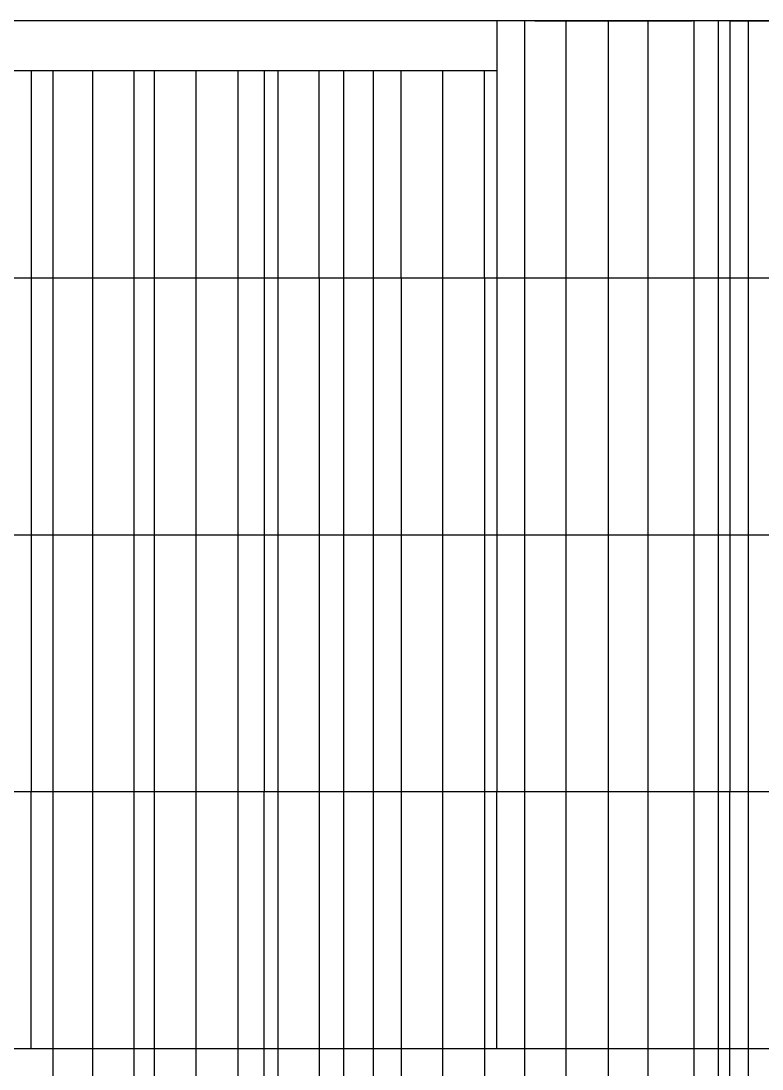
# Model space of a CAD drawing. Extents: x 0 to 304, y 106 to 158.
# Drawn here: x 227.59 to 246.21, y 131.28 to 157.6 of the extents above; entities that cross this region are included whole.
import ezdxf

# ---------------------------------------------------------------- set-up
doc = ezdxf.new("R2010")
doc.units = 0

msp = doc.modelspace()

# ---------------------------------------------------------------- linework, layer by layer
at = {"layer": 'main_merged'}
for p, q in [((240.5, 157.6, 4.8), (244.45, 157.6, 4.8)), ((240.5, 157.6, 9.6), (244.45, 157.6, 9.6)), ((240.5, 157.6, 14.4), (244.45, 157.6, 14.4)), ((228.75, 151.15, 4.8), (232.8, 151.15, 4.8)), ((228.75, 151.15, 9.6), (232.8, 151.15, 9.6)), ((228.75, 151.15, 14.4), (232.8, 151.15, 14.4)), ((240.45, 151.15, 4.8), (244.5, 151.15, 4.8)), ((240.45, 151.15, 9.6), (244.5, 151.15, 9.6)), ((240.45, 151.15, 14.4), (244.5, 151.15, 14.4)), ((228.75, 144.7, 4.8), (232.8, 144.7, 4.8)), ((228.75, 144.7, 9.6), (232.8, 144.7, 9.6)), ((228.75, 144.7, 14.4), (232.8, 144.7, 14.4)), ((240.45, 144.7, 4.8), (244.5, 144.7, 4.8)), ((240.45, 144.7, 9.6), (244.5, 144.7, 9.6)), ((240.45, 144.7, 14.4), (244.5, 144.7, 14.4)), ((228.75, 138.25, 4.8), (232.8, 138.25, 4.8)), ((228.75, 138.25, 9.6), (232.8, 138.25, 9.6)), ((228.75, 138.25, 14.4), (232.8, 138.25, 14.4)), ((240.45, 138.25, 4.8), (244.5, 138.25, 4.8)), ((240.45, 138.25, 9.6), (244.5, 138.25, 9.6)), ((240.45, 138.25, 14.4), (244.5, 138.25, 14.4)), ((228.75, 131.8, 4.8), (232.8, 131.8, 4.8)), ((228.75, 131.8, 9.6), (232.8, 131.8, 9.6)), ((228.75, 131.8, 14.4), (232.8, 131.8, 14.4)), ((240.45, 131.8, 4.8), (244.5, 131.8, 4.8)), ((240.45, 131.8, 9.6), (244.5, 131.8, 9.6)), ((240.45, 131.8, 14.4), (244.5, 131.8, 14.4))]:
    msp.add_line(p, q, dxfattribs=at)
at = {"layer": 'main_splited'}
for p, q in [((240.5, 157.6, 4.8), (239.55, 157.6, 4.8)), ((240.5, 157.6, 9.6), (239.55, 157.6, 9.6)), ((240.5, 157.6, 14.4), (239.55, 157.6, 14.4)), ((245.4, 157.6, 4.8), (244.45, 157.6, 4.8)), ((245.4, 157.6, 9.6), (244.45, 157.6, 9.6)), ((245.4, 157.6, 14.4), (244.45, 157.6, 14.4)), ((245.4, 157.6, 4.8), (251.25, 157.6, 4.8)), ((245.4, 157.6, 9.6), (251.25, 157.6, 9.6)), ((245.4, 157.6, 14.4), (251.25, 157.6, 14.4)), ((222, 156.359, 4.8), (227.85, 156.359, 4.8)), ((222, 156.359, 9.6), (227.85, 156.359, 9.6)), ((222, 156.359, 14.4), (227.85, 156.359, 14.4)), ((227.85, 156.359, 4.8), (233.7, 156.359, 4.8)), ((227.85, 156.359, 9.6), (233.7, 156.359, 9.6)), ((227.85, 156.359, 14.4), (233.7, 156.359, 14.4)), ((233.7, 156.359, 4.8), (239.55, 156.359, 4.8)), ((233.7, 156.359, 9.6), (239.55, 156.359, 9.6)), ((233.7, 156.359, 14.4), (239.55, 156.359, 14.4)), ((222, 151.15, 4.8), (227.85, 151.15, 4.8)), ((222, 151.15, 9.6), (227.85, 151.15, 9.6)), ((222, 151.15, 14.4), (227.85, 151.15, 14.4)), ((227.85, 151.15, 4.8), (228.75, 151.15, 4.8)), ((227.85, 151.15, 9.6), (228.75, 151.15, 9.6)), ((227.85, 151.15, 14.4), (228.75, 151.15, 14.4)), ((232.8, 151.15, 4.8), (233.7, 151.15, 4.8)), ((232.8, 151.15, 9.6), (233.7, 151.15, 9.6)), ((232.8, 151.15, 14.4), (233.7, 151.15, 14.4)), ((233.7, 151.15, 4.8), (239.55, 151.15, 4.8)), ((233.7, 151.15, 9.6), (239.55, 151.15, 9.6)), ((233.7, 151.15, 14.4), (239.55, 151.15, 14.4)), ((239.55, 151.15, 4.8), (240.45, 151.15, 4.8)), ((239.55, 151.15, 9.6), (240.45, 151.15, 9.6)), ((239.55, 151.15, 14.4), (240.45, 151.15, 14.4)), ((244.5, 151.15, 4.8), (245.4, 151.15, 4.8)), ((244.5, 151.15, 9.6), (245.4, 151.15, 9.6)), ((244.5, 151.15, 14.4), (245.4, 151.15, 14.4)), ((245.4, 151.15, 4.8), (251.25, 151.15, 4.8)), ((245.4, 151.15, 9.6), (251.25, 151.15, 9.6)), ((245.4, 151.15, 14.4), (251.25, 151.15, 14.4)), ((222, 144.7, 4.8), (227.85, 144.7, 4.8)), ((222, 144.7, 9.6), (227.85, 144.7, 9.6)), ((222, 144.7, 14.4), (227.85, 144.7, 14.4)), ((227.85, 144.7, 4.8), (228.75, 144.7, 4.8)), ((227.85, 144.7, 9.6), (228.75, 144.7, 9.6)), ((227.85, 144.7, 14.4), (228.75, 144.7, 14.4)), ((232.8, 144.7, 4.8), (233.7, 144.7, 4.8)), ((232.8, 144.7, 9.6), (233.7, 144.7, 9.6)), ((232.8, 144.7, 14.4), (233.7, 144.7, 14.4)), ((233.7, 144.7, 4.8), (239.55, 144.7, 4.8)), ((233.7, 144.7, 9.6), (239.55, 144.7, 9.6)), ((233.7, 144.7, 14.4), (239.55, 144.7, 14.4)), ((239.55, 144.7, 4.8), (240.45, 144.7, 4.8)), ((239.55, 144.7, 9.6), (240.45, 144.7, 9.6)), ((239.55, 144.7, 14.4), (240.45, 144.7, 14.4)), ((244.5, 144.7, 4.8), (245.4, 144.7, 4.8)), ((244.5, 144.7, 9.6), (245.4, 144.7, 9.6)), ((244.5, 144.7, 14.4), (245.4, 144.7, 14.4)), ((245.4, 144.7, 4.8), (251.25, 144.7, 4.8)), ((245.4, 144.7, 9.6), (251.25, 144.7, 9.6)), ((245.4, 144.7, 14.4), (251.25, 144.7, 14.4)), ((222, 138.25, 4.8), (227.85, 138.25, 4.8)), ((222, 138.25, 9.6), (227.85, 138.25, 9.6)), ((222, 138.25, 14.4), (227.85, 138.25, 14.4)), ((227.85, 138.25, 4.8), (228.75, 138.25, 4.8)), ((227.85, 138.25, 9.6), (228.75, 138.25, 9.6)), ((227.85, 138.25, 14.4), (228.75, 138.25, 14.4)), ((232.8, 138.25, 4.8), (233.7, 138.25, 4.8)), ((232.8, 138.25, 9.6), (233.7, 138.25, 9.6)), ((232.8, 138.25, 14.4), (233.7, 138.25, 14.4)), ((233.7, 138.25, 4.8), (239.55, 138.25, 4.8)), ((233.7, 138.25, 9.6), (239.55, 138.25, 9.6)), ((233.7, 138.25, 14.4), (239.55, 138.25, 14.4)), ((239.55, 138.25, 4.8), (240.45, 138.25, 4.8)), ((239.55, 138.25, 9.6), (240.45, 138.25, 9.6)), ((239.55, 138.25, 14.4), (240.45, 138.25, 14.4)), ((244.5, 138.25, 4.8), (245.4, 138.25, 4.8)), ((244.5, 138.25, 9.6), (245.4, 138.25, 9.6)), ((244.5, 138.25, 14.4), (245.4, 138.25, 14.4)), ((245.4, 138.25, 4.8), (251.25, 138.25, 4.8)), ((245.4, 138.25, 9.6), (251.25, 138.25, 9.6)), ((245.4, 138.25, 14.4), (251.25, 138.25, 14.4)), ((222, 131.8, 4.8), (227.85, 131.8, 4.8)), ((222, 131.8, 9.6), (227.85, 131.8, 9.6)), ((222, 131.8, 14.4), (227.85, 131.8, 14.4)), ((227.85, 131.8, 4.8), (228.75, 131.8, 4.8)), ((227.85, 131.8, 9.6), (228.75, 131.8, 9.6)), ((227.85, 131.8, 14.4), (228.75, 131.8, 14.4)), ((232.8, 131.8, 4.8), (233.7, 131.8, 4.8)), ((232.8, 131.8, 9.6), (233.7, 131.8, 9.6)), ((232.8, 131.8, 14.4), (233.7, 131.8, 14.4)), ((233.7, 131.8, 4.8), (239.55, 131.8, 4.8)), ((233.7, 131.8, 9.6), (239.55, 131.8, 9.6)), ((233.7, 131.8, 14.4), (239.55, 131.8, 14.4)), ((239.55, 131.8, 4.8), (240.45, 131.8, 4.8)), ((239.55, 131.8, 9.6), (240.45, 131.8, 9.6)), ((239.55, 131.8, 14.4), (240.45, 131.8, 14.4)), ((244.5, 131.8, 4.8), (245.4, 131.8, 4.8)), ((244.5, 131.8, 9.6), (245.4, 131.8, 9.6)), ((244.5, 131.8, 14.4), (245.4, 131.8, 14.4)), ((245.4, 131.8, 4.8), (251.25, 131.8, 4.8)), ((245.4, 131.8, 9.6), (251.25, 131.8, 9.6)), ((245.4, 131.8, 14.4), (251.25, 131.8, 14.4))]:
    msp.add_line(p, q, dxfattribs=at)
at = {"layer": 'RRO 200x300x6'}
for p, q in [((239.55, 157.6), (239.55, 157.6, 4.8)), ((239.55, 157.6, 4.8), (239.55, 157.6, 9.6)), ((239.55, 157.6, 9.6), (239.55, 157.6, 14.4)), ((245.4, 157.6), (245.4, 157.6, 4.8)), ((245.4, 157.6, 4.8), (245.4, 157.6, 9.6)), ((245.4, 157.6, 9.6), (245.4, 157.6, 14.4)), ((227.85, 156.359), (227.85, 156.359, 4.8)), ((227.85, 156.359, 4.8), (227.85, 156.359, 9.6)), ((227.85, 156.359, 9.6), (227.85, 156.359, 14.4)), ((233.7, 156.359), (233.7, 156.359, 4.8)), ((233.7, 156.359, 4.8), (233.7, 156.359, 9.6)), ((233.7, 156.359, 9.6), (233.7, 156.359, 14.4)), ((239.55, 156.359), (239.55, 156.359, 4.8)), ((239.55, 156.359, 4.8), (239.55, 156.359, 9.6)), ((239.55, 156.359, 9.6), (239.55, 156.359, 14.4)), ((227.85, 151.15), (227.85, 151.15, 4.8)), ((227.85, 151.15, 4.8), (227.85, 151.15, 9.6)), ((227.85, 151.15, 9.6), (227.85, 151.15, 14.4)), ((233.7, 151.15), (233.7, 151.15, 4.8)), ((233.7, 151.15, 4.8), (233.7, 151.15, 9.6)), ((233.7, 151.15, 9.6), (233.7, 151.15, 14.4)), ((239.55, 151.15), (239.55, 151.15, 4.8)), ((239.55, 151.15, 4.8), (239.55, 151.15, 9.6)), ((239.55, 151.15, 9.6), (239.55, 151.15, 14.4)), ((245.4, 151.15), (245.4, 151.15, 4.8)), ((245.4, 151.15, 4.8), (245.4, 151.15, 9.6)), ((245.4, 151.15, 9.6), (245.4, 151.15, 14.4)), ((227.85, 144.7), (227.85, 144.7, 4.8)), ((227.85, 144.7, 4.8), (227.85, 144.7, 9.6)), ((227.85, 144.7, 9.6), (227.85, 144.7, 14.4)), ((233.7, 144.7), (233.7, 144.7, 4.8)), ((233.7, 144.7, 4.8), (233.7, 144.7, 9.6)), ((233.7, 144.7, 9.6), (233.7, 144.7, 14.4)), ((239.55, 144.7), (239.55, 144.7, 4.8)), ((239.55, 144.7, 4.8), (239.55, 144.7, 9.6)), ((239.55, 144.7, 9.6), (239.55, 144.7, 14.4)), ((245.4, 144.7), (245.4, 144.7, 4.8)), ((245.4, 144.7, 4.8), (245.4, 144.7, 9.6)), ((245.4, 144.7, 9.6), (245.4, 144.7, 14.4)), ((227.85, 138.25), (227.85, 138.25, 4.8)), ((227.85, 138.25, 4.8), (227.85, 138.25, 9.6)), ((227.85, 138.25, 9.6), (227.85, 138.25, 14.4)), ((233.7, 138.25), (233.7, 138.25, 4.8)), ((233.7, 138.25, 4.8), (233.7, 138.25, 9.6)), ((233.7, 138.25, 9.6), (233.7, 138.25, 14.4)), ((239.55, 138.25), (239.55, 138.25, 4.8)), ((239.55, 138.25, 4.8), (239.55, 138.25, 9.6)), ((239.55, 138.25, 9.6), (239.55, 138.25, 14.4)), ((245.4, 138.25), (245.4, 138.25, 4.8)), ((245.4, 138.25, 4.8), (245.4, 138.25, 9.6)), ((245.4, 138.25, 9.6), (245.4, 138.25, 14.4)), ((227.85, 131.8), (227.85, 131.8, 4.8)), ((227.85, 131.8, 4.8), (227.85, 131.8, 9.6)), ((227.85, 131.8, 9.6), (227.85, 131.8, 14.4)), ((233.7, 131.8), (233.7, 131.8, 4.8)), ((233.7, 131.8, 4.8), (233.7, 131.8, 9.6)), ((233.7, 131.8, 9.6), (233.7, 131.8, 14.4)), ((239.55, 131.8), (239.55, 131.8, 4.8)), ((239.55, 131.8, 4.8), (239.55, 131.8, 9.6)), ((239.55, 131.8, 9.6), (239.55, 131.8, 14.4)), ((245.4, 131.8), (245.4, 131.8, 4.8)), ((245.4, 131.8, 4.8), (245.4, 131.8, 9.6)), ((245.4, 131.8, 9.6), (245.4, 131.8, 14.4))]:
    msp.add_line(p, q, dxfattribs=at)
at = {"layer": 'secondary'}
for p, q in [((240.24, 157.6, 4.8), (240.24, 151.15, 4.8)), ((240.24, 157.6, 9.6), (240.24, 151.15, 9.6)), ((240.24, 157.6, 14.4), (240.24, 151.15, 14.4)), ((241.28, 157.6, 4.8), (241.28, 151.15, 4.8)), ((241.28, 157.6, 9.6), (241.28, 151.15, 9.6)), ((241.28, 157.6, 14.4), (241.28, 151.15, 14.4)), ((242.34, 157.6, 4.8), (242.34, 151.15, 4.8)), ((242.34, 157.6, 9.6), (242.34, 151.15, 9.6)), ((242.34, 157.6, 14.4), (242.34, 151.15, 14.4)), ((243.34, 157.6, 4.8), (243.34, 151.15, 4.8)), ((243.34, 157.6, 9.6), (243.34, 151.15, 9.6)), ((243.34, 157.6, 14.4), (243.34, 151.15, 14.4)), ((244.5, 157.6, 4.8), (244.5, 151.15, 4.8)), ((244.5, 157.6, 9.6), (244.5, 151.15, 9.6)), ((244.5, 157.6, 14.4), (244.5, 151.15, 14.4)), ((245.11, 157.6, 4.8), (245.11, 151.15, 4.8)), ((245.11, 157.6, 9.6), (245.11, 151.15, 9.6)), ((245.11, 157.6, 14.4), (245.11, 151.15, 14.4)), ((245.86, 157.6, 4.8), (245.86, 151.15, 4.8)), ((245.86, 157.6, 9.6), (245.86, 151.15, 9.6)), ((245.86, 157.6, 14.4), (245.86, 151.15, 14.4)), ((228.39, 156.36, 4.8), (228.39, 151.15, 4.8)), ((228.39, 156.36, 9.6), (228.39, 151.15, 9.6)), ((228.39, 156.36, 14.4), (228.39, 151.15, 14.4)), ((229.39, 156.36, 4.8), (229.39, 151.15, 4.8)), ((229.39, 156.36, 9.6), (229.39, 151.15, 9.6)), ((229.39, 156.36, 14.4), (229.39, 151.15, 14.4)), ((230.43, 156.36, 4.8), (230.43, 151.15, 4.8)), ((230.43, 156.36, 9.6), (230.43, 151.15, 9.6)), ((230.43, 156.36, 14.4), (230.43, 151.15, 14.4)), ((230.94, 156.36, 4.8), (230.94, 151.15, 4.8)), ((230.94, 156.36, 9.6), (230.94, 151.15, 9.6)), ((230.94, 156.36, 14.4), (230.94, 151.15, 14.4)), ((231.98, 156.36, 4.8), (231.98, 151.15, 4.8)), ((231.98, 156.36, 9.6), (231.98, 151.15, 9.6)), ((231.98, 156.36, 14.4), (231.98, 151.15, 14.4)), ((233.04, 156.36, 4.8), (233.04, 151.15, 4.8)), ((233.04, 156.36, 9.6), (233.04, 151.15, 9.6)), ((233.04, 156.36, 14.4), (233.04, 151.15, 14.4)), ((234.04, 156.359, 4.8), (234.04, 151.15, 4.8)), ((234.04, 156.359, 9.6), (234.04, 151.15, 9.6)), ((234.04, 156.359, 14.4), (234.04, 151.15, 14.4)), ((235.08, 151.15, 4.8), (235.08, 156.359, 4.8)), ((235.08, 151.15, 9.6), (235.08, 156.359, 9.6)), ((235.08, 151.15, 14.4), (235.08, 156.359, 14.4)), ((235.69, 156.359, 4.8), (235.69, 151.15, 4.8)), ((235.69, 156.359, 9.6), (235.69, 151.15, 9.6)), ((235.69, 156.359, 14.4), (235.69, 151.15, 14.4)), ((236.44, 156.359, 4.8), (236.44, 151.15, 4.8)), ((236.44, 156.359, 9.6), (236.44, 151.15, 9.6)), ((236.44, 156.359, 14.4), (236.44, 151.15, 14.4)), ((237.14, 151.15, 4.8), (237.14, 156.359, 4.8)), ((237.14, 151.15, 9.6), (237.14, 156.359, 9.6)), ((237.14, 151.15, 14.4), (237.14, 156.359, 14.4)), ((238.18, 156.359, 4.8), (238.18, 151.15, 4.8)), ((238.18, 156.359, 9.6), (238.18, 151.15, 9.6)), ((238.18, 156.359, 14.4), (238.18, 151.15, 14.4)), ((239.24, 151.15, 4.8), (239.24, 156.359, 4.8)), ((239.24, 151.15, 9.6), (239.24, 156.359, 9.6)), ((239.24, 151.15, 14.4), (239.24, 156.359, 14.4)), ((228.39, 151.15, 4.8), (228.39, 144.7, 4.8)), ((228.39, 151.15, 9.6), (228.39, 144.7, 9.6)), ((228.39, 151.15, 14.4), (228.39, 144.7, 14.4)), ((229.39, 151.15, 4.8), (229.39, 144.7, 4.8)), ((229.39, 151.15, 9.6), (229.39, 144.7, 9.6)), ((229.39, 151.15, 14.4), (229.39, 144.7, 14.4)), ((230.43, 151.15, 4.8), (230.43, 144.7, 4.8)), ((230.43, 151.15, 9.6), (230.43, 144.7, 9.6)), ((230.43, 151.15, 14.4), (230.43, 144.7, 14.4)), ((230.94, 151.15, 4.8), (230.94, 144.7, 4.8)), ((230.94, 151.15, 9.6), (230.94, 144.7, 9.6)), ((230.94, 151.15, 14.4), (230.94, 144.7, 14.4)), ((231.98, 151.15, 4.8), (231.98, 144.7, 4.8)), ((231.98, 151.15, 9.6), (231.98, 144.7, 9.6)), ((231.98, 151.15, 14.4), (231.98, 144.7, 14.4)), ((233.04, 151.15, 4.8), (233.04, 144.7, 4.8)), ((233.04, 151.15, 9.6), (233.04, 144.7, 9.6)), ((233.04, 151.15, 14.4), (233.04, 144.7, 14.4)), ((234.04, 151.15, 4.8), (234.04, 144.7, 4.8)), ((234.04, 151.15, 9.6), (234.04, 144.7, 9.6)), ((234.04, 151.15, 14.4), (234.04, 144.7, 14.4)), ((235.08, 151.15, 4.8), (235.08, 144.7, 4.8)), ((235.08, 151.15, 9.6), (235.08, 144.7, 9.6)), ((235.08, 151.15, 14.4), (235.08, 144.7, 14.4)), ((235.69, 151.15, 4.8), (235.69, 144.7, 4.8)), ((235.69, 151.15, 9.6), (235.69, 144.7, 9.6)), ((235.69, 151.15, 14.4), (235.69, 144.7, 14.4)), ((236.44, 151.15, 4.8), (236.44, 144.7, 4.8)), ((236.44, 151.15, 9.6), (236.44, 144.7, 9.6)), ((236.44, 151.15, 14.4), (236.44, 144.7, 14.4)), ((237.14, 151.15, 4.8), (237.14, 144.7, 4.8)), ((237.14, 151.15, 9.6), (237.14, 144.7, 9.6)), ((237.14, 151.15, 14.4), (237.14, 144.7, 14.4)), ((238.18, 151.15, 4.8), (238.18, 144.7, 4.8)), ((238.18, 151.15, 9.6), (238.18, 144.7, 9.6)), ((238.18, 151.15, 14.4), (238.18, 144.7, 14.4)), ((239.24, 151.15, 4.8), (239.24, 144.7, 4.8)), ((239.24, 151.15, 9.6), (239.24, 144.7, 9.6)), ((239.24, 151.15, 14.4), (239.24, 144.7, 14.4)), ((240.24, 151.15, 4.8), (240.24, 144.7, 4.8)), ((240.24, 151.15, 9.6), (240.24, 144.7, 9.6)), ((240.24, 151.15, 14.4), (240.24, 144.7, 14.4)), ((241.28, 151.15, 4.8), (241.28, 144.7, 4.8)), ((241.28, 151.15, 9.6), (241.28, 144.7, 9.6)), ((241.28, 151.15, 14.4), (241.28, 144.7, 14.4)), ((242.34, 151.15, 4.8), (242.34, 144.7, 4.8)), ((242.34, 151.15, 9.6), (242.34, 144.7, 9.6)), ((242.34, 151.15, 14.4), (242.34, 144.7, 14.4)), ((243.34, 151.15, 4.8), (243.34, 144.7, 4.8)), ((243.34, 151.15, 9.6), (243.34, 144.7, 9.6)), ((243.34, 151.15, 14.4), (243.34, 144.7, 14.4)), ((244.5, 151.15, 4.8), (244.5, 144.7, 4.8)), ((244.5, 151.15, 9.6), (244.5, 144.7, 9.6)), ((244.5, 151.15, 14.4), (244.5, 144.7, 14.4)), ((245.11, 151.15, 4.8), (245.11, 144.7, 4.8)), ((245.11, 151.15, 9.6), (245.11, 144.7, 9.6)), ((245.11, 151.15, 14.4), (245.11, 144.7, 14.4)), ((245.86, 151.15, 4.8), (245.86, 144.7, 4.8)), ((245.86, 151.15, 9.6), (245.86, 144.7, 9.6)), ((245.86, 151.15, 14.4), (245.86, 144.7, 14.4)), ((228.39, 144.7, 4.8), (228.39, 138.25, 4.8)), ((228.39, 144.7, 9.6), (228.39, 138.25, 9.6)), ((228.39, 144.7, 14.4), (228.39, 138.25, 14.4)), ((229.39, 144.7, 4.8), (229.39, 138.25, 4.8)), ((229.39, 144.7, 9.6), (229.39, 138.25, 9.6)), ((229.39, 144.7, 14.4), (229.39, 138.25, 14.4)), ((230.43, 144.7, 4.8), (230.43, 138.25, 4.8)), ((230.43, 144.7, 9.6), (230.43, 138.25, 9.6)), ((230.43, 144.7, 14.4), (230.43, 138.25, 14.4)), ((230.94, 144.7, 4.8), (230.94, 138.25, 4.8)), ((230.94, 144.7, 9.6), (230.94, 138.25, 9.6)), ((230.94, 144.7, 14.4), (230.94, 138.25, 14.4)), ((231.98, 144.7, 4.8), (231.98, 138.25, 4.8)), ((231.98, 144.7, 9.6), (231.98, 138.25, 9.6)), ((231.98, 144.7, 14.4), (231.98, 138.25, 14.4)), ((233.04, 144.7, 4.8), (233.04, 138.25, 4.8)), ((233.04, 144.7, 9.6), (233.04, 138.25, 9.6)), ((233.04, 144.7, 14.4), (233.04, 138.25, 14.4)), ((234.04, 144.7, 4.8), (234.04, 138.25, 4.8)), ((234.04, 144.7, 9.6), (234.04, 138.25, 9.6)), ((234.04, 144.7, 14.4), (234.04, 138.25, 14.4)), ((235.08, 144.7, 4.8), (235.08, 138.25, 4.8)), ((235.08, 144.7, 9.6), (235.08, 138.25, 9.6)), ((235.08, 144.7, 14.4), (235.08, 138.25, 14.4)), ((235.69, 144.7, 4.8), (235.69, 138.25, 4.8)), ((235.69, 144.7, 9.6), (235.69, 138.25, 9.6)), ((235.69, 144.7, 14.4), (235.69, 138.25, 14.4)), ((236.44, 144.7, 4.8), (236.44, 138.25, 4.8)), ((236.44, 144.7, 9.6), (236.44, 138.25, 9.6)), ((236.44, 144.7, 14.4), (236.44, 138.25, 14.4)), ((237.14, 144.7, 4.8), (237.14, 138.25, 4.8)), ((237.14, 144.7, 9.6), (237.14, 138.25, 9.6)), ((237.14, 144.7, 14.4), (237.14, 138.25, 14.4)), ((238.18, 144.7, 4.8), (238.18, 138.25, 4.8)), ((238.18, 144.7, 9.6), (238.18, 138.25, 9.6)), ((238.18, 144.7, 14.4), (238.18, 138.25, 14.4)), ((239.24, 144.7, 4.8), (239.24, 138.25, 4.8)), ((239.24, 144.7, 9.6), (239.24, 138.25, 9.6)), ((239.24, 144.7, 14.4), (239.24, 138.25, 14.4)), ((240.24, 144.7, 4.8), (240.24, 138.25, 4.8)), ((240.24, 144.7, 9.6), (240.24, 138.25, 9.6)), ((240.24, 144.7, 14.4), (240.24, 138.25, 14.4)), ((241.28, 144.7, 4.8), (241.28, 138.25, 4.8)), ((241.28, 144.7, 9.6), (241.28, 138.25, 9.6)), ((241.28, 144.7, 14.4), (241.28, 138.25, 14.4)), ((242.34, 144.7, 4.8), (242.34, 138.25, 4.8)), ((242.34, 144.7, 9.6), (242.34, 138.25, 9.6)), ((242.34, 144.7, 14.4), (242.34, 138.25, 14.4)), ((243.34, 144.7, 4.8), (243.34, 138.25, 4.8)), ((243.34, 144.7, 9.6), (243.34, 138.25, 9.6)), ((243.34, 144.7, 14.4), (243.34, 138.25, 14.4)), ((244.5, 144.7, 4.8), (244.5, 138.25, 4.8)), ((244.5, 144.7, 9.6), (244.5, 138.25, 9.6)), ((244.5, 144.7, 14.4), (244.5, 138.25, 14.4)), ((245.11, 144.7, 4.8), (245.11, 138.25, 4.8)), ((245.11, 144.7, 9.6), (245.11, 138.25, 9.6)), ((245.11, 144.7, 14.4), (245.11, 138.25, 14.4)), ((245.86, 144.7, 4.8), (245.86, 138.25, 4.8)), ((245.86, 144.7, 9.6), (245.86, 138.25, 9.6)), ((245.86, 144.7, 14.4), (245.86, 138.25, 14.4)), ((228.39, 138.25, 4.8), (228.39, 131.8, 4.8)), ((228.39, 138.25, 9.6), (228.39, 131.8, 9.6)), ((228.39, 138.25, 14.4), (228.39, 131.8, 14.4)), ((229.39, 138.25, 4.8), (229.39, 131.8, 4.8)), ((229.39, 138.25, 9.6), (229.39, 131.8, 9.6)), ((229.39, 138.25, 14.4), (229.39, 131.8, 14.4)), ((230.43, 138.25, 4.8), (230.43, 131.8, 4.8)), ((230.43, 138.25, 9.6), (230.43, 131.8, 9.6)), ((230.43, 138.25, 14.4), (230.43, 131.8, 14.4)), ((230.94, 138.25, 4.8), (230.94, 131.8, 4.8)), ((230.94, 138.25, 9.6), (230.94, 131.8, 9.6)), ((230.94, 138.25, 14.4), (230.94, 131.8, 14.4)), ((231.98, 138.25, 4.8), (231.98, 131.8, 4.8)), ((231.98, 138.25, 9.6), (231.98, 131.8, 9.6)), ((231.98, 138.25, 14.4), (231.98, 131.8, 14.4)), ((233.04, 138.25, 4.8), (233.04, 131.8, 4.8)), ((233.04, 138.25, 9.6), (233.04, 131.8, 9.6)), ((233.04, 138.25, 14.4), (233.04, 131.8, 14.4)), ((234.04, 138.25, 4.8), (234.04, 131.8, 4.8)), ((234.04, 138.25, 9.6), (234.04, 131.8, 9.6)), ((234.04, 138.25, 14.4), (234.04, 131.8, 14.4)), ((235.08, 138.25, 4.8), (235.08, 131.8, 4.8)), ((235.08, 138.25, 9.6), (235.08, 131.8, 9.6)), ((235.08, 138.25, 14.4), (235.08, 131.8, 14.4)), ((235.69, 138.25, 4.8), (235.69, 131.8, 4.8)), ((235.69, 138.25, 9.6), (235.69, 131.8, 9.6)), ((235.69, 138.25, 14.4), (235.69, 131.8, 14.4)), ((236.44, 138.25, 4.8), (236.44, 131.8, 4.8)), ((236.44, 138.25, 9.6), (236.44, 131.8, 9.6)), ((236.44, 138.25, 14.4), (236.44, 131.8, 14.4)), ((237.14, 138.25, 4.8), (237.14, 131.8, 4.8)), ((237.14, 138.25, 9.6), (237.14, 131.8, 9.6)), ((237.14, 138.25, 14.4), (237.14, 131.8, 14.4)), ((238.18, 138.25, 4.8), (238.18, 131.8, 4.8)), ((238.18, 138.25, 9.6), (238.18, 131.8, 9.6)), ((238.18, 138.25, 14.4), (238.18, 131.8, 14.4)), ((239.24, 138.25, 4.8), (239.24, 131.8, 4.8)), ((239.24, 138.25, 9.6), (239.24, 131.8, 9.6)), ((239.24, 138.25, 14.4), (239.24, 131.8, 14.4)), ((240.24, 138.25, 4.8), (240.24, 131.8, 4.8)), ((240.24, 138.25, 9.6), (240.24, 131.8, 9.6)), ((240.24, 138.25, 14.4), (240.24, 131.8, 14.4)), ((241.28, 138.25, 4.8), (241.28, 131.8, 4.8)), ((241.28, 138.25, 9.6), (241.28, 131.8, 9.6)), ((241.28, 138.25, 14.4), (241.28, 131.8, 14.4)), ((242.34, 138.25, 4.8), (242.34, 131.8, 4.8)), ((242.34, 138.25, 9.6), (242.34, 131.8, 9.6)), ((242.34, 138.25, 14.4), (242.34, 131.8, 14.4)), ((243.34, 138.25, 4.8), (243.34, 131.8, 4.8)), ((243.34, 138.25, 9.6), (243.34, 131.8, 9.6)), ((243.34, 138.25, 14.4), (243.34, 131.8, 14.4)), ((244.5, 138.25, 4.8), (244.5, 131.8, 4.8)), ((244.5, 138.25, 9.6), (244.5, 131.8, 9.6)), ((244.5, 138.25, 14.4), (244.5, 131.8, 14.4)), ((245.11, 138.25, 4.8), (245.11, 131.8, 4.8)), ((245.11, 138.25, 9.6), (245.11, 131.8, 9.6)), ((245.11, 138.25, 14.4), (245.11, 131.8, 14.4)), ((245.86, 138.25, 4.8), (245.86, 131.8, 4.8)), ((245.86, 138.25, 9.6), (245.86, 131.8, 9.6)), ((245.86, 138.25, 14.4), (245.86, 131.8, 14.4)), ((228.39, 131.8, 4.8), (228.39, 125.35, 4.8)), ((228.39, 131.8, 9.6), (228.39, 125.35, 9.6)), ((228.39, 131.8, 14.4), (228.39, 125.35, 14.4)), ((229.39, 131.8, 4.8), (229.39, 125.35, 4.8)), ((229.39, 131.8, 9.6), (229.39, 125.35, 9.6)), ((229.39, 131.8, 14.4), (229.39, 125.35, 14.4)), ((230.43, 131.8, 4.8), (230.43, 125.35, 4.8)), ((230.43, 131.8, 9.6), (230.43, 125.35, 9.6)), ((230.43, 131.8, 14.4), (230.43, 125.35, 14.4)), ((230.94, 131.8, 4.8), (230.94, 125.35, 4.8)), ((230.94, 131.8, 9.6), (230.94, 125.35, 9.6)), ((230.94, 131.8, 14.4), (230.94, 125.35, 14.4)), ((231.98, 131.8, 4.8), (231.98, 125.35, 4.8)), ((231.98, 131.8, 9.6), (231.98, 125.35, 9.6)), ((231.98, 131.8, 14.4), (231.98, 125.35, 14.4)), ((233.04, 131.8, 4.8), (233.04, 125.35, 4.8)), ((233.04, 131.8, 9.6), (233.04, 125.35, 9.6)), ((233.04, 131.8, 14.4), (233.04, 125.35, 14.4)), ((234.04, 131.8, 4.8), (234.04, 125.35, 4.8)), ((234.04, 131.8, 9.6), (234.04, 125.35, 9.6)), ((234.04, 131.8, 14.4), (234.04, 125.35, 14.4)), ((235.08, 131.8, 4.8), (235.08, 125.35, 4.8)), ((235.08, 131.8, 9.6), (235.08, 125.35, 9.6)), ((235.08, 131.8, 14.4), (235.08, 125.35, 14.4)), ((235.69, 131.8, 4.8), (235.69, 125.35, 4.8)), ((235.69, 131.8, 9.6), (235.69, 125.35, 9.6)), ((235.69, 131.8, 14.4), (235.69, 125.35, 14.4)), ((236.44, 131.8, 4.8), (236.44, 125.35, 4.8)), ((236.44, 131.8, 9.6), (236.44, 125.35, 9.6)), ((236.44, 131.8, 14.4), (236.44, 125.35, 14.4)), ((237.14, 131.8, 4.8), (237.14, 125.35, 4.8)), ((237.14, 131.8, 9.6), (237.14, 125.35, 9.6)), ((237.14, 131.8, 14.4), (237.14, 125.35, 14.4)), ((238.18, 131.8, 4.8), (238.18, 125.35, 4.8)), ((238.18, 131.8, 9.6), (238.18, 125.35, 9.6)), ((238.18, 131.8, 14.4), (238.18, 125.35, 14.4)), ((239.24, 131.8, 4.8), (239.24, 125.35, 4.8)), ((239.24, 131.8, 9.6), (239.24, 125.35, 9.6)), ((239.24, 131.8, 14.4), (239.24, 125.35, 14.4)), ((240.24, 131.8, 4.8), (240.24, 125.35, 4.8)), ((240.24, 131.8, 9.6), (240.24, 125.35, 9.6)), ((240.24, 131.8, 14.4), (240.24, 125.35, 14.4)), ((241.28, 131.8, 4.8), (241.28, 125.35, 4.8)), ((241.28, 131.8, 9.6), (241.28, 125.35, 9.6)), ((241.28, 131.8, 14.4), (241.28, 125.35, 14.4)), ((242.34, 131.8, 4.8), (242.34, 125.35, 4.8)), ((242.34, 131.8, 9.6), (242.34, 125.35, 9.6)), ((242.34, 131.8, 14.4), (242.34, 125.35, 14.4)), ((243.34, 131.8, 4.8), (243.34, 125.35, 4.8)), ((243.34, 131.8, 9.6), (243.34, 125.35, 9.6)), ((243.34, 131.8, 14.4), (243.34, 125.35, 14.4)), ((244.5, 131.8, 4.8), (244.5, 125.35, 4.8)), ((244.5, 131.8, 9.6), (244.5, 125.35, 9.6)), ((244.5, 131.8, 14.4), (244.5, 125.35, 14.4)), ((245.11, 131.8, 4.8), (245.11, 125.35, 4.8)), ((245.11, 131.8, 9.6), (245.11, 125.35, 9.6)), ((245.11, 131.8, 14.4), (245.11, 125.35, 14.4)), ((245.86, 131.8, 4.8), (245.86, 125.35, 4.8)), ((245.86, 131.8, 9.6), (245.86, 125.35, 9.6)), ((245.86, 131.8, 14.4), (245.86, 125.35, 14.4))]:
    msp.add_line(p, q, dxfattribs=at)
at = {"layer": 'shell'}
for points in [[(0.15, 106, 4.8), (303.525, 106, 4.8), (303.525, 157.6, 4.8), (0.15, 157.6, 4.8)], [(0.15, 106, 9.6), (303.525, 106, 9.6), (303.525, 157.6, 9.6), (0.15, 157.6, 9.6)], [(0.15, 106, 14.4), (303.525, 106, 14.4), (303.525, 157.6, 14.4), (0.15, 157.6, 14.4)]]:
    msp.add_3dface(points, dxfattribs=at)
at = {"layer": 'stabilization'}
for p, q in [((239.55, 157.6, 4.8), (239.55, 156.359, 4.8)), ((239.55, 157.6, 9.6), (239.55, 156.359, 9.6)), ((239.55, 157.6, 14.4), (239.55, 156.359, 14.4)), ((245.4, 157.6, 4.8), (245.4, 151.15, 4.8)), ((245.4, 157.6, 9.6), (245.4, 151.15, 9.6)), ((245.4, 157.6, 14.4), (245.4, 151.15, 14.4)), ((227.85, 156.359, 4.8), (227.85, 151.15, 4.8)), ((227.85, 156.359, 9.6), (227.85, 151.15, 9.6)), ((227.85, 156.359, 14.4), (227.85, 151.15, 14.4)), ((233.7, 156.359, 4.8), (233.7, 151.15, 4.8)), ((233.7, 156.359, 9.6), (233.7, 151.15, 9.6)), ((233.7, 156.359, 14.4), (233.7, 151.15, 14.4)), ((239.55, 156.359, 4.8), (239.55, 151.15, 4.8)), ((239.55, 156.359, 9.6), (239.55, 151.15, 9.6)), ((239.55, 156.359, 14.4), (239.55, 151.15, 14.4)), ((227.85, 151.15, 4.8), (227.85, 144.7, 4.8)), ((227.85, 151.15, 9.6), (227.85, 144.7, 9.6)), ((227.85, 151.15, 14.4), (227.85, 144.7, 14.4)), ((233.7, 151.15, 4.8), (233.7, 144.7, 4.8)), ((233.7, 151.15, 9.6), (233.7, 144.7, 9.6)), ((233.7, 151.15, 14.4), (233.7, 144.7, 14.4)), ((239.55, 151.15, 4.8), (239.55, 144.7, 4.8)), ((239.55, 151.15, 9.6), (239.55, 144.7, 9.6)), ((239.55, 151.15, 14.4), (239.55, 144.7, 14.4)), ((245.4, 151.15, 4.8), (245.4, 144.7, 4.8)), ((245.4, 151.15, 9.6), (245.4, 144.7, 9.6)), ((245.4, 151.15, 14.4), (245.4, 144.7, 14.4)), ((227.85, 144.7, 4.8), (227.85, 138.25, 4.8)), ((227.85, 144.7, 9.6), (227.85, 138.25, 9.6)), ((227.85, 144.7, 14.4), (227.85, 138.25, 14.4)), ((233.7, 144.7, 4.8), (233.7, 138.25, 4.8)), ((233.7, 144.7, 9.6), (233.7, 138.25, 9.6)), ((233.7, 144.7, 14.4), (233.7, 138.25, 14.4)), ((239.55, 144.7, 4.8), (239.55, 138.25, 4.8)), ((239.55, 144.7, 9.6), (239.55, 138.25, 9.6)), ((239.55, 144.7, 14.4), (239.55, 138.25, 14.4)), ((245.4, 144.7, 4.8), (245.4, 138.25, 4.8)), ((245.4, 144.7, 9.6), (245.4, 138.25, 9.6)), ((245.4, 144.7, 14.4), (245.4, 138.25, 14.4)), ((227.85, 131.8, 4.8), (227.85, 138.25, 4.8)), ((227.85, 131.8, 9.6), (227.85, 138.25, 9.6)), ((227.85, 131.8, 14.4), (227.85, 138.25, 14.4)), ((239.55, 131.8, 4.8), (239.55, 138.25, 4.8)), ((239.55, 131.8, 9.6), (239.55, 138.25, 9.6)), ((239.55, 131.8, 14.4), (239.55, 138.25, 14.4)), ((233.7, 125.35, 4.8), (233.7, 131.8, 4.8)), ((233.7, 125.35, 9.6), (233.7, 131.8, 9.6)), ((233.7, 125.35, 14.4), (233.7, 131.8, 14.4)), ((245.4, 125.35, 4.8), (245.4, 131.8, 4.8)), ((245.4, 125.35, 9.6), (245.4, 131.8, 9.6)), ((245.4, 125.35, 14.4), (245.4, 131.8, 14.4))]:
    msp.add_line(p, q, dxfattribs=at)
at = {"layer": 'stabilization_double'}
for p, q in [((233.7, 131.8, 4.8), (233.7, 138.25, 4.8)), ((233.7, 131.8, 9.6), (233.7, 138.25, 9.6)), ((233.7, 131.8, 14.4), (233.7, 138.25, 14.4)), ((245.4, 131.8, 4.8), (245.4, 138.25, 4.8)), ((245.4, 131.8, 9.6), (245.4, 138.25, 9.6)), ((245.4, 131.8, 14.4), (245.4, 138.25, 14.4))]:
    msp.add_line(p, q, dxfattribs=at)

doc.saveas('drawing.dxf')
